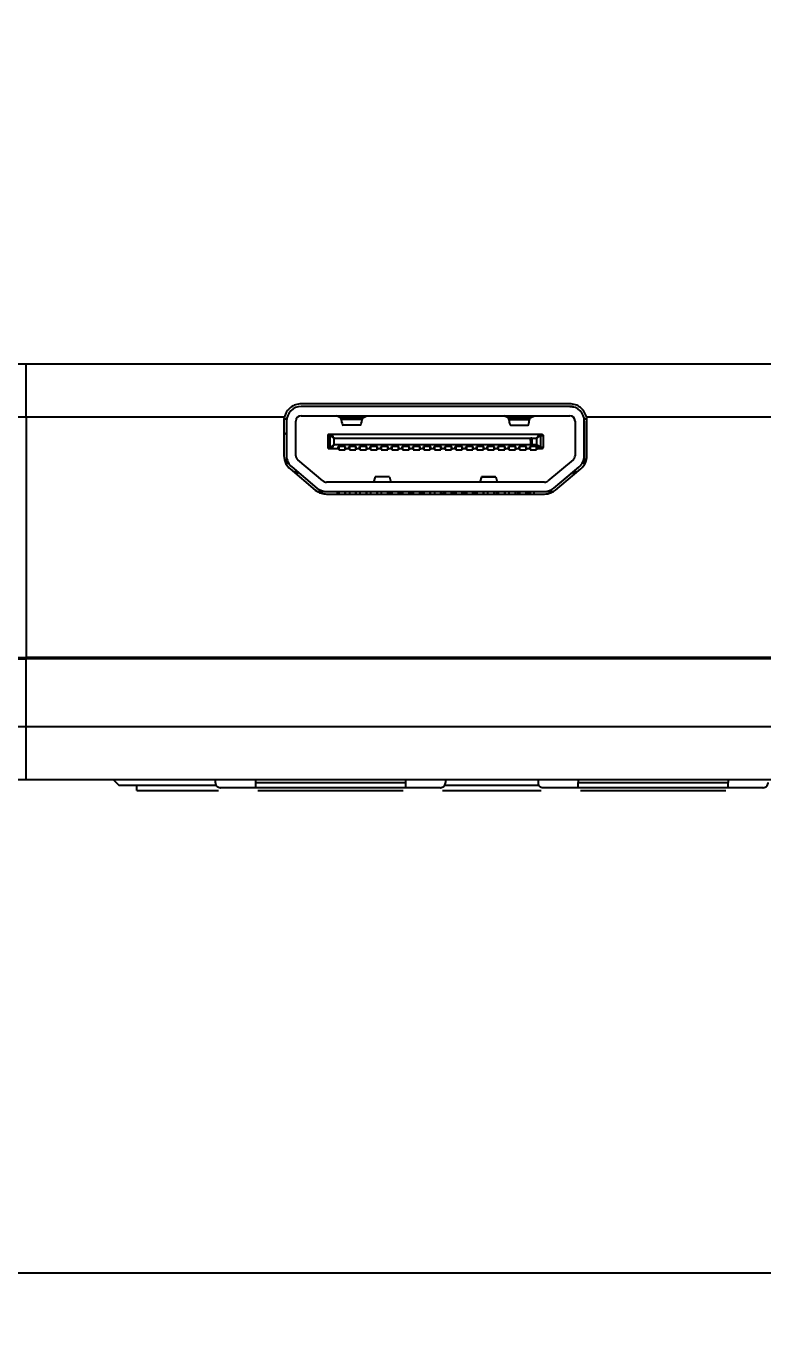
# Model space of a CAD drawing. Header units: millimetres. Extents: x 249 to 419, y 1050 to 1275.
# Drawn here: x 308.12 to 335.84, y 1050.39 to 1099.32 of the extents above; entities that cross this region are included whole.
import ezdxf

# ---------------------------------------------------------------- set-up
doc = ezdxf.new("R2010")
doc.units = ezdxf.units.MM
doc.header["$PDSIZE"] = -1
doc.dimstyles.new('ISO-25', dxfattribs={"dimtxt": 2.5, "dimasz": 2.5, "dimexe": 1.25, "dimexo": 0.625, "dimtad": 1, "dimtxsty": 'Standard', "dimcen": 2.5, "dimadec": 0, "dimazin": 0, "dimtfac": 1, "dimtmove": 0, "dimatfit": 3, "dimfxl": 1, "dimarcsym": 0})

# ---------------------------------------------------------------- blocks, each defined once
blk = doc.blocks.new('*D6')
at = {"color": 0, "lineweight": -2}
for p, q in [((302.63, 1119.762), (302.63, 1050.39)), ((384.605, 1119.762), (384.605, 1050.39)), ((306.71, 1052.39), (380.525, 1052.39))]:
    blk.add_line(p, q, dxfattribs=at)
at = {"color": 0}
for points in [[(306.71, 1053.07), (306.71, 1051.71), (302.63, 1052.39)], [(380.525, 1051.71), (380.525, 1053.07), (384.605, 1052.39)]]:
    blk.add_solid(points, dxfattribs=at)
at = {"layer": 'Defpoints', "color": 0}
for p in [(302.63, 1119.762), (384.605, 1119.762), (384.605, 1052.39)]:
    blk.add_point(p, dxfattribs=at)
at = {"color": 0, "insert": (343.618, 1055.956), "char_height": 3.5, "attachment_point": 5}
blk.add_mtext('81,97', dxfattribs=at)

msp = doc.modelspace()

# ---------------------------------------------------------------- linework, layer by layer
at = {"color": 7, "linetype": 'Continuous', "lineweight": 25}
for p, q in [((308.118, 1084.602), (308.118, 1086.602)), ((308.118, 1086.602), (379.118, 1086.602)), ((328.568, 1085.102), (318.468, 1085.102)), ((328.568, 1085.002), (318.468, 1085.002)), ((328.568, 1085.002), (328.568, 1085.002)), ((328.718, 1084.981), (328.718, 1084.981)), ((308.118, 1084.602), (308.118, 1075.502)), ((317.835, 1084.602), (308.118, 1084.602)), ((317.818, 1084.452), (317.818, 1083.145)), ((317.922, 1084.523), (317.822, 1084.523)), ((317.918, 1084.452), (317.918, 1083.145)), ((318.268, 1083.145), (318.268, 1084.452)), ((318.268, 1084.452), (318.268, 1084.452)), ((318.268, 1083.145), (318.268, 1084.452)), ((318.468, 1084.652), (328.568, 1084.652)), ((319.952, 1084.578), (319.793, 1084.652)), ((320.783, 1084.578), (319.952, 1084.578)), ((320.761, 1084.504), (319.975, 1084.504)), ((320.695, 1084.302), (320.041, 1084.302)), ((320.783, 1084.578), (320.943, 1084.652)), ((326.252, 1084.578), (326.093, 1084.652)), ((326.252, 1084.578), (327.083, 1084.578)), ((326.275, 1084.504), (327.061, 1084.504)), ((326.341, 1084.302), (326.995, 1084.302)), ((327.083, 1084.578), (327.243, 1084.652)), ((328.768, 1084.452), (328.768, 1083.145)), ((329.213, 1084.523), (329.113, 1084.523)), ((329.118, 1084.452), (329.118, 1082.83)), ((329.118, 1083.145), (329.118, 1084.452)), ((329.118, 1084.452), (329.118, 1084.452)), ((379.118, 1084.602), (329.201, 1084.602)), ((329.218, 1083.145), (329.218, 1084.452)), ((317.818, 1084.027), (317.918, 1083.927)), ((319.468, 1083.902), (319.468, 1083.462)), ((319.468, 1083.902), (319.559, 1083.902)), ((319.518, 1083.952), (319.609, 1083.952)), ((319.559, 1083.462), (319.559, 1083.902)), ((319.609, 1083.952), (327.427, 1083.952)), ((327.427, 1083.952), (327.518, 1083.952)), ((327.477, 1083.462), (327.477, 1083.902)), ((327.477, 1083.902), (327.568, 1083.902)), ((327.518, 1083.952), (327.518, 1083.952)), ((327.568, 1083.902), (327.568, 1083.462)), ((327.568, 1083.902), (327.568, 1083.902)), ((327.568, 1083.902), (327.568, 1083.462)), ((329.118, 1084.102), (329.118, 1083.602)), ((329.118, 1084.102), (329.118, 1084.102)), ((329.118, 1084.102), (329.118, 1083.602)), ((319.559, 1083.462), (319.468, 1083.462)), ((319.609, 1083.412), (319.518, 1083.412)), ((319.865, 1083.412), (319.609, 1083.412)), ((319.709, 1083.802), (327.108, 1083.802)), ((319.709, 1083.562), (319.709, 1083.802)), ((327.108, 1083.562), (319.709, 1083.562)), ((320.14, 1083.492), (319.865, 1083.492)), ((319.865, 1083.492), (319.865, 1083.412)), ((319.865, 1083.492), (319.865, 1083.492)), ((319.865, 1083.412), (319.865, 1083.412)), ((319.88, 1083.492), (319.88, 1083.372)), ((319.88, 1083.372), (320.125, 1083.372)), ((320.125, 1083.492), (320.125, 1083.372)), ((320.125, 1083.372), (320.125, 1083.492)), ((320.125, 1083.372), (320.125, 1083.372)), ((320.265, 1083.412), (320.14, 1083.412)), ((320.54, 1083.492), (320.265, 1083.492)), ((320.265, 1083.492), (320.265, 1083.412)), ((320.265, 1083.492), (320.265, 1083.492)), ((320.265, 1083.412), (320.265, 1083.412)), ((320.28, 1083.492), (320.28, 1083.372)), ((320.28, 1083.372), (320.525, 1083.372)), ((320.525, 1083.492), (320.525, 1083.372)), ((320.525, 1083.372), (320.525, 1083.492)), ((320.525, 1083.372), (320.525, 1083.372)), ((320.665, 1083.412), (320.54, 1083.412)), ((320.94, 1083.492), (320.665, 1083.492)), ((320.665, 1083.492), (320.665, 1083.412)), ((320.665, 1083.492), (320.665, 1083.492)), ((320.665, 1083.412), (320.665, 1083.412)), ((320.68, 1083.492), (320.68, 1083.372)), ((320.68, 1083.372), (320.925, 1083.372)), ((320.925, 1083.492), (320.925, 1083.372)), ((320.925, 1083.372), (320.925, 1083.492)), ((320.925, 1083.372), (320.925, 1083.372)), ((321.065, 1083.412), (320.94, 1083.412)), ((321.34, 1083.492), (321.065, 1083.492)), ((321.065, 1083.492), (321.065, 1083.412)), ((321.065, 1083.492), (321.065, 1083.492)), ((321.065, 1083.412), (321.065, 1083.412)), ((321.08, 1083.492), (321.08, 1083.372)), ((321.08, 1083.372), (321.325, 1083.372)), ((321.325, 1083.492), (321.325, 1083.372)), ((321.325, 1083.372), (321.325, 1083.492)), ((321.325, 1083.372), (321.325, 1083.372)), ((321.465, 1083.412), (321.34, 1083.412)), ((321.74, 1083.492), (321.465, 1083.492)), ((321.465, 1083.492), (321.465, 1083.412)), ((321.465, 1083.492), (321.465, 1083.492)), ((321.465, 1083.412), (321.465, 1083.412)), ((321.48, 1083.492), (321.48, 1083.372)), ((321.48, 1083.372), (321.725, 1083.372)), ((321.725, 1083.492), (321.725, 1083.372)), ((321.725, 1083.372), (321.725, 1083.492)), ((321.725, 1083.372), (321.725, 1083.372)), ((321.865, 1083.412), (321.74, 1083.412)), ((322.14, 1083.492), (321.865, 1083.492)), ((321.865, 1083.492), (321.865, 1083.412)), ((321.865, 1083.492), (321.865, 1083.492)), ((321.865, 1083.412), (321.865, 1083.412)), ((321.88, 1083.492), (321.88, 1083.372)), ((321.88, 1083.372), (322.125, 1083.372)), ((322.125, 1083.492), (322.125, 1083.372)), ((322.125, 1083.372), (322.125, 1083.492)), ((322.125, 1083.372), (322.125, 1083.372)), ((322.265, 1083.412), (322.14, 1083.412)), ((322.54, 1083.492), (322.265, 1083.492)), ((322.265, 1083.492), (322.265, 1083.412)), ((322.265, 1083.492), (322.265, 1083.492)), ((322.265, 1083.412), (322.265, 1083.412)), ((322.28, 1083.492), (322.28, 1083.372)), ((322.28, 1083.372), (322.525, 1083.372)), ((322.525, 1083.492), (322.525, 1083.372)), ((322.525, 1083.372), (322.525, 1083.492)), ((322.525, 1083.372), (322.525, 1083.372)), ((322.665, 1083.412), (322.54, 1083.412)), ((322.94, 1083.492), (322.665, 1083.492)), ((322.665, 1083.492), (322.665, 1083.412)), ((322.665, 1083.492), (322.665, 1083.492)), ((322.665, 1083.412), (322.665, 1083.412)), ((322.68, 1083.492), (322.68, 1083.372)), ((322.68, 1083.372), (322.925, 1083.372)), ((322.925, 1083.492), (322.925, 1083.372)), ((322.925, 1083.372), (322.925, 1083.492)), ((322.925, 1083.372), (322.925, 1083.372)), ((323.065, 1083.412), (322.94, 1083.412)), ((323.34, 1083.492), (323.065, 1083.492)), ((323.065, 1083.492), (323.065, 1083.412)), ((323.065, 1083.492), (323.065, 1083.492)), ((323.065, 1083.412), (323.065, 1083.412)), ((323.08, 1083.492), (323.08, 1083.372)), ((323.08, 1083.372), (323.325, 1083.372)), ((323.325, 1083.492), (323.325, 1083.372)), ((323.325, 1083.372), (323.325, 1083.492)), ((323.325, 1083.372), (323.325, 1083.372)), ((323.465, 1083.412), (323.34, 1083.412)), ((323.74, 1083.492), (323.465, 1083.492)), ((323.465, 1083.492), (323.465, 1083.412)), ((323.465, 1083.492), (323.465, 1083.492)), ((323.465, 1083.412), (323.465, 1083.412)), ((323.48, 1083.492), (323.48, 1083.372)), ((323.48, 1083.372), (323.725, 1083.372)), ((323.725, 1083.492), (323.725, 1083.372)), ((323.725, 1083.372), (323.725, 1083.492)), ((323.725, 1083.372), (323.725, 1083.372)), ((323.865, 1083.412), (323.74, 1083.412)), ((324.14, 1083.492), (323.865, 1083.492)), ((323.865, 1083.492), (323.865, 1083.412)), ((323.865, 1083.492), (323.865, 1083.492)), ((323.865, 1083.412), (323.865, 1083.412)), ((323.88, 1083.492), (323.88, 1083.372)), ((323.88, 1083.372), (324.125, 1083.372)), ((324.125, 1083.492), (324.125, 1083.372)), ((324.125, 1083.372), (324.125, 1083.492)), ((324.125, 1083.372), (324.125, 1083.372)), ((324.265, 1083.412), (324.14, 1083.412)), ((324.54, 1083.492), (324.265, 1083.492)), ((324.265, 1083.492), (324.265, 1083.412)), ((324.265, 1083.492), (324.265, 1083.492)), ((324.265, 1083.412), (324.265, 1083.412)), ((324.28, 1083.492), (324.28, 1083.372)), ((324.28, 1083.372), (324.525, 1083.372)), ((324.525, 1083.492), (324.525, 1083.372)), ((324.525, 1083.372), (324.525, 1083.492)), ((324.525, 1083.372), (324.525, 1083.372)), ((324.665, 1083.412), (324.54, 1083.412)), ((324.94, 1083.492), (324.665, 1083.492)), ((324.665, 1083.492), (324.665, 1083.412)), ((324.665, 1083.492), (324.665, 1083.492)), ((324.665, 1083.412), (324.665, 1083.412)), ((324.68, 1083.492), (324.68, 1083.372)), ((324.68, 1083.372), (324.925, 1083.372)), ((324.925, 1083.492), (324.925, 1083.372)), ((324.925, 1083.372), (324.925, 1083.492)), ((324.925, 1083.372), (324.925, 1083.372)), ((325.065, 1083.412), (324.94, 1083.412)), ((325.34, 1083.492), (325.065, 1083.492)), ((325.065, 1083.492), (325.065, 1083.412)), ((325.065, 1083.492), (325.065, 1083.492)), ((325.065, 1083.412), (325.065, 1083.412)), ((325.08, 1083.492), (325.08, 1083.372)), ((325.08, 1083.372), (325.325, 1083.372)), ((325.325, 1083.492), (325.325, 1083.372)), ((325.325, 1083.372), (325.325, 1083.492)), ((325.325, 1083.372), (325.325, 1083.372)), ((325.465, 1083.412), (325.34, 1083.412)), ((325.74, 1083.492), (325.465, 1083.492)), ((325.465, 1083.492), (325.465, 1083.412)), ((325.465, 1083.492), (325.465, 1083.492)), ((325.465, 1083.412), (325.465, 1083.412)), ((325.48, 1083.492), (325.48, 1083.372)), ((325.48, 1083.372), (325.725, 1083.372)), ((325.725, 1083.492), (325.725, 1083.372)), ((325.725, 1083.372), (325.725, 1083.492)), ((325.725, 1083.372), (325.725, 1083.372)), ((325.865, 1083.412), (325.74, 1083.412)), ((326.14, 1083.492), (325.865, 1083.492)), ((325.865, 1083.492), (325.865, 1083.412)), ((325.865, 1083.492), (325.865, 1083.492)), ((325.865, 1083.412), (325.865, 1083.412)), ((325.88, 1083.492), (325.88, 1083.372)), ((325.88, 1083.372), (326.125, 1083.372)), ((326.125, 1083.492), (326.125, 1083.372)), ((326.125, 1083.372), (326.125, 1083.492)), ((326.125, 1083.372), (326.125, 1083.372)), ((326.265, 1083.412), (326.14, 1083.412)), ((326.54, 1083.492), (326.265, 1083.492)), ((326.265, 1083.492), (326.265, 1083.412)), ((326.265, 1083.492), (326.265, 1083.492)), ((326.265, 1083.412), (326.265, 1083.412)), ((326.28, 1083.492), (326.28, 1083.372)), ((326.28, 1083.372), (326.525, 1083.372)), ((326.525, 1083.492), (326.525, 1083.372)), ((326.525, 1083.372), (326.525, 1083.492)), ((326.525, 1083.372), (326.525, 1083.372)), ((326.665, 1083.412), (326.54, 1083.412)), ((326.94, 1083.492), (326.665, 1083.492)), ((326.665, 1083.492), (326.665, 1083.412)), ((326.665, 1083.492), (326.665, 1083.492)), ((326.665, 1083.412), (326.665, 1083.412)), ((326.68, 1083.492), (326.68, 1083.372)), ((326.68, 1083.372), (326.925, 1083.372)), ((326.925, 1083.492), (326.925, 1083.372)), ((326.925, 1083.372), (326.925, 1083.492)), ((326.925, 1083.372), (326.925, 1083.372)), ((327.065, 1083.412), (326.94, 1083.412)), ((327.34, 1083.492), (327.065, 1083.492)), ((327.065, 1083.492), (327.065, 1083.412)), ((327.065, 1083.492), (327.065, 1083.492)), ((327.065, 1083.412), (327.065, 1083.412)), ((327.108, 1083.802), (327.078, 1083.766)), ((327.108, 1083.802), (327.078, 1083.766)), ((327.078, 1083.766), (327.078, 1083.725)), ((327.078, 1083.766), (327.078, 1083.766)), ((327.078, 1083.766), (327.078, 1083.725)), ((327.078, 1083.725), (327.108, 1083.761)), ((327.08, 1083.492), (327.08, 1083.372)), ((327.08, 1083.372), (327.325, 1083.372)), ((327.138, 1083.802), (327.108, 1083.802)), ((327.108, 1083.562), (327.108, 1083.761)), ((327.108, 1083.761), (327.108, 1083.761)), ((327.108, 1083.761), (327.108, 1083.562)), ((327.108, 1083.562), (327.138, 1083.562)), ((327.138, 1083.802), (327.327, 1083.802)), ((327.138, 1083.802), (327.138, 1083.562)), ((327.327, 1083.562), (327.138, 1083.562)), ((327.325, 1083.372), (327.325, 1083.492)), ((327.325, 1083.492), (327.325, 1083.372)), ((327.325, 1083.372), (327.325, 1083.372)), ((327.327, 1083.562), (327.327, 1083.802)), ((327.327, 1083.562), (327.327, 1083.802)), ((327.427, 1083.412), (327.34, 1083.412)), ((327.427, 1083.412), (327.445, 1083.416)), ((327.427, 1083.412), (327.427, 1083.412)), ((327.518, 1083.412), (327.427, 1083.412)), ((327.568, 1083.462), (327.477, 1083.462)), ((327.518, 1083.412), (327.518, 1083.412)), ((327.568, 1083.462), (327.568, 1083.462)), ((329.118, 1083.602), (329.118, 1083.602)), ((329.118, 1082.83), (329.118, 1083.352)), ((329.118, 1083.352), (329.118, 1083.352)), ((329.118, 1083.145), (329.118, 1083.352)), ((317.854, 1083.002), (317.918, 1083.002)), ((317.918, 1083.145), (317.918, 1082.81)), ((318.268, 1083.145), (318.268, 1083.145)), ((319.287, 1082.199), (318.339, 1082.992)), ((319.287, 1082.199), (318.339, 1082.992)), ((318.339, 1082.992), (318.339, 1082.992)), ((328.696, 1082.992), (327.749, 1082.199)), ((329.118, 1083.145), (329.118, 1083.145)), ((329.118, 1082.83), (329.118, 1083.145)), ((329.118, 1083.145), (329.118, 1082.83)), ((329.118, 1083.145), (329.118, 1083.145)), ((318.051, 1082.647), (318.998, 1081.854)), ((318.115, 1082.724), (319.062, 1081.93)), ((318.268, 1082.596), (318.268, 1082.465)), ((318.268, 1082.465), (318.268, 1082.596)), ((318.318, 1082.554), (318.318, 1082.423)), ((321.251, 1082.348), (321.193, 1082.152)), ((321.785, 1082.348), (321.251, 1082.348)), ((321.783, 1082.352), (321.253, 1082.352)), ((321.785, 1082.348), (321.843, 1082.152)), ((325.251, 1082.348), (325.193, 1082.152)), ((325.251, 1082.348), (325.785, 1082.348)), ((325.783, 1082.352), (325.253, 1082.352)), ((325.785, 1082.348), (325.843, 1082.152)), ((327.973, 1081.93), (328.921, 1082.724)), ((327.973, 1081.93), (328.718, 1082.554)), ((328.037, 1081.854), (328.985, 1082.647)), ((328.718, 1082.554), (328.921, 1082.724)), ((328.718, 1082.423), (328.718, 1082.554)), ((328.718, 1082.423), (328.718, 1082.554)), ((328.921, 1082.724), (328.768, 1082.596)), ((328.768, 1082.596), (328.768, 1082.465)), ((328.921, 1082.724), (328.921, 1082.724)), ((328.921, 1082.724), (328.921, 1082.724)), ((319.287, 1082.199), (319.287, 1082.199)), ((327.62, 1082.152), (319.415, 1082.152)), ((327.973, 1081.93), (327.973, 1081.93)), ((319.092, 1081.802), (319.415, 1081.802)), ((319.218, 1081.752), (319.183, 1081.752)), ((319.218, 1081.802), (319.218, 1081.733)), ((319.415, 1081.802), (327.62, 1081.802)), ((319.415, 1081.702), (327.62, 1081.702)), ((319.818, 1081.802), (319.818, 1081.702)), ((319.818, 1081.802), (319.818, 1081.702)), ((321.818, 1081.752), (321.88, 1081.752)), ((321.818, 1081.702), (321.818, 1081.752)), ((321.818, 1081.702), (321.818, 1081.752)), ((321.818, 1081.752), (321.818, 1081.752)), ((322.125, 1081.752), (322.28, 1081.752)), ((322.525, 1081.752), (322.68, 1081.752)), ((322.925, 1081.752), (323.08, 1081.752)), ((323.818, 1081.772), (323.818, 1081.802)), ((323.818, 1081.802), (323.818, 1081.772)), ((323.818, 1081.772), (323.818, 1081.802)), ((323.818, 1081.802), (323.818, 1081.772)), ((323.818, 1081.772), (323.818, 1081.772)), ((323.818, 1081.772), (323.818, 1081.772)), ((323.818, 1081.752), (323.88, 1081.752)), ((324.125, 1081.752), (324.28, 1081.752)), ((324.525, 1081.752), (324.68, 1081.752)), ((324.925, 1081.752), (324.968, 1081.752)), ((324.968, 1081.802), (324.968, 1081.702)), ((325.018, 1081.702), (325.018, 1081.802)), ((325.818, 1081.802), (325.818, 1081.702)), ((326.618, 1081.802), (326.618, 1081.702)), ((326.618, 1081.802), (326.618, 1081.702)), ((327.218, 1081.802), (327.218, 1081.702)), ((327.62, 1081.802), (327.952, 1081.802)), ((327.818, 1081.802), (327.818, 1081.741)), ((327.818, 1081.802), (327.818, 1081.741)), ((308.118, 1072.952), (308.118, 1075.552)), ((343.121, 1075.552), (308.118, 1075.552)), ((339.828, 1075.502), (308.118, 1075.502)), ((308.118, 1070.952), (308.118, 1072.952)), ((308.118, 1072.952), (379.118, 1072.952)), ((379.118, 1070.952), (308.118, 1070.952)), ((311.408, 1070.952), (311.608, 1070.752)), ((311.608, 1070.752), (315.266, 1070.752)), ((312.284, 1070.552), (312.284, 1070.752)), ((315.236, 1070.952), (315.236, 1070.852)), ((316.747, 1070.852), (322.386, 1070.852)), ((322.385, 1070.652), (316.748, 1070.652)), ((323.868, 1070.752), (327.406, 1070.752)), ((323.898, 1070.952), (323.898, 1070.852)), ((323.898, 1070.952), (323.898, 1070.852)), ((327.376, 1070.952), (327.376, 1070.852)), ((328.888, 1070.652), (328.795, 1070.652)), ((328.887, 1070.852), (334.526, 1070.852)), ((334.525, 1070.652), (328.888, 1070.652)), ((312.284, 1070.552), (315.352, 1070.552)), ((316.832, 1070.552), (322.302, 1070.552)), ((323.781, 1070.552), (327.492, 1070.552)), ((328.972, 1070.552), (334.442, 1070.552))]:
    msp.add_line(p, q, dxfattribs=at)
at = {"color": 8, "linetype": 'Continuous', "lineweight": 25}
for p, q in [((317.818, 1084.025), (317.82, 1084.025)), ((322.968, 1081.702), (322.968, 1081.752)), ((324.618, 1081.752), (324.618, 1081.702)), ((327.018, 1081.702), (327.018, 1081.802)), ((316.747, 1070.952), (316.747, 1070.852)), ((322.386, 1070.952), (322.386, 1070.852)), ((328.887, 1070.952), (328.887, 1070.852)), ((334.526, 1070.952), (334.526, 1070.852))]:
    msp.add_line(p, q, dxfattribs=at)
at = {"color": 7, "linetype": 'Continuous', "lineweight": 25, "flags": 128}
for points in [[(319.59, 1083.948), (319.599, 1083.951), (319.609, 1083.952)], [(327.427, 1083.952), (327.437, 1083.951), (327.447, 1083.948)], [(319.609, 1083.412), (319.599, 1083.413), (319.589, 1083.416)], [(319.865, 1083.412), (319.865, 1083.413), (319.865, 1083.417), (319.865, 1083.424), (319.865, 1083.434), (319.865, 1083.445), (319.865, 1083.459), (319.865, 1083.475), (319.865, 1083.492)], [(320.14, 1083.412), (320.14, 1083.413), (320.14, 1083.417), (320.14, 1083.424), (320.14, 1083.434), (320.14, 1083.445), (320.14, 1083.459), (320.14, 1083.475), (320.14, 1083.492)], [(320.265, 1083.412), (320.265, 1083.413), (320.265, 1083.417), (320.265, 1083.424), (320.265, 1083.434), (320.265, 1083.445), (320.265, 1083.459), (320.265, 1083.475), (320.265, 1083.492)], [(320.54, 1083.412), (320.54, 1083.413), (320.54, 1083.417), (320.54, 1083.424), (320.54, 1083.434), (320.54, 1083.445), (320.54, 1083.459), (320.54, 1083.475), (320.54, 1083.492)], [(320.665, 1083.412), (320.665, 1083.413), (320.665, 1083.417), (320.665, 1083.424), (320.665, 1083.434), (320.665, 1083.445), (320.665, 1083.459), (320.665, 1083.475), (320.665, 1083.492)], [(320.94, 1083.412), (320.94, 1083.413), (320.94, 1083.417), (320.94, 1083.424), (320.94, 1083.434), (320.94, 1083.445), (320.94, 1083.459), (320.94, 1083.475), (320.94, 1083.492)], [(321.065, 1083.412), (321.065, 1083.413), (321.065, 1083.417), (321.065, 1083.424), (321.065, 1083.434), (321.065, 1083.445), (321.065, 1083.459), (321.065, 1083.475), (321.065, 1083.492)], [(321.34, 1083.412), (321.34, 1083.413), (321.34, 1083.417), (321.34, 1083.424), (321.34, 1083.434), (321.34, 1083.445), (321.34, 1083.459), (321.34, 1083.475), (321.34, 1083.492)], [(321.465, 1083.412), (321.465, 1083.413), (321.465, 1083.417), (321.465, 1083.424), (321.465, 1083.434), (321.465, 1083.445), (321.465, 1083.459), (321.465, 1083.475), (321.465, 1083.492)], [(321.74, 1083.412), (321.74, 1083.413), (321.74, 1083.417), (321.74, 1083.424), (321.74, 1083.434), (321.74, 1083.445), (321.74, 1083.459), (321.74, 1083.475), (321.74, 1083.492)], [(321.865, 1083.412), (321.865, 1083.413), (321.865, 1083.417), (321.865, 1083.424), (321.865, 1083.434), (321.865, 1083.445), (321.865, 1083.459), (321.865, 1083.475), (321.865, 1083.492)], [(322.14, 1083.412), (322.14, 1083.413), (322.14, 1083.417), (322.14, 1083.424), (322.14, 1083.434), (322.14, 1083.445), (322.14, 1083.459), (322.14, 1083.475), (322.14, 1083.492)], [(322.265, 1083.412), (322.265, 1083.413), (322.265, 1083.417), (322.265, 1083.424), (322.265, 1083.434), (322.265, 1083.445), (322.265, 1083.459), (322.265, 1083.475), (322.265, 1083.492)], [(322.54, 1083.412), (322.54, 1083.413), (322.54, 1083.417), (322.54, 1083.424), (322.54, 1083.434), (322.54, 1083.445), (322.54, 1083.459), (322.54, 1083.475), (322.54, 1083.492)], [(322.665, 1083.412), (322.665, 1083.413), (322.665, 1083.417), (322.665, 1083.424), (322.665, 1083.434), (322.665, 1083.445), (322.665, 1083.459), (322.665, 1083.475), (322.665, 1083.492)], [(322.94, 1083.412), (322.94, 1083.413), (322.94, 1083.417), (322.94, 1083.424), (322.94, 1083.434), (322.94, 1083.445), (322.94, 1083.459), (322.94, 1083.475), (322.94, 1083.492)], [(323.065, 1083.412), (323.065, 1083.413), (323.065, 1083.417), (323.065, 1083.424), (323.065, 1083.434), (323.065, 1083.445), (323.065, 1083.459), (323.065, 1083.475), (323.065, 1083.492)], [(323.34, 1083.412), (323.34, 1083.413), (323.34, 1083.417), (323.34, 1083.424), (323.34, 1083.434), (323.34, 1083.445), (323.34, 1083.459), (323.34, 1083.475), (323.34, 1083.492)], [(323.465, 1083.412), (323.465, 1083.413), (323.465, 1083.417), (323.465, 1083.424), (323.465, 1083.434), (323.465, 1083.445), (323.465, 1083.459), (323.465, 1083.475), (323.465, 1083.492)], [(323.74, 1083.412), (323.74, 1083.413), (323.74, 1083.417), (323.74, 1083.424), (323.74, 1083.434), (323.74, 1083.445), (323.74, 1083.459), (323.74, 1083.475), (323.74, 1083.492)], [(323.865, 1083.412), (323.865, 1083.413), (323.865, 1083.417), (323.865, 1083.424), (323.865, 1083.434), (323.865, 1083.445), (323.865, 1083.459), (323.865, 1083.475), (323.865, 1083.492)], [(324.14, 1083.412), (324.14, 1083.413), (324.14, 1083.417), (324.14, 1083.424), (324.14, 1083.434), (324.14, 1083.445), (324.14, 1083.459), (324.14, 1083.475), (324.14, 1083.492)], [(324.265, 1083.412), (324.265, 1083.413), (324.265, 1083.417), (324.265, 1083.424), (324.265, 1083.434), (324.265, 1083.445), (324.265, 1083.459), (324.265, 1083.475), (324.265, 1083.492)], [(324.54, 1083.412), (324.54, 1083.413), (324.54, 1083.417), (324.54, 1083.424), (324.54, 1083.434), (324.54, 1083.445), (324.54, 1083.459), (324.54, 1083.475), (324.54, 1083.492)], [(324.665, 1083.412), (324.665, 1083.413), (324.665, 1083.417), (324.665, 1083.424), (324.665, 1083.434), (324.665, 1083.445), (324.665, 1083.459), (324.665, 1083.475), (324.665, 1083.492)], [(324.94, 1083.412), (324.94, 1083.413), (324.94, 1083.417), (324.94, 1083.424), (324.94, 1083.434), (324.94, 1083.445), (324.94, 1083.459), (324.94, 1083.475), (324.94, 1083.492)], [(325.065, 1083.412), (325.065, 1083.413), (325.065, 1083.417), (325.065, 1083.424), (325.065, 1083.434), (325.065, 1083.445), (325.065, 1083.459), (325.065, 1083.475), (325.065, 1083.492)], [(325.34, 1083.412), (325.34, 1083.413), (325.34, 1083.417), (325.34, 1083.424), (325.34, 1083.434), (325.34, 1083.445), (325.34, 1083.459), (325.34, 1083.475), (325.34, 1083.492)], [(325.465, 1083.412), (325.465, 1083.413), (325.465, 1083.417), (325.465, 1083.424), (325.465, 1083.434), (325.465, 1083.445), (325.465, 1083.459), (325.465, 1083.475), (325.465, 1083.492)], [(325.74, 1083.412), (325.74, 1083.413), (325.74, 1083.417), (325.74, 1083.424), (325.74, 1083.434), (325.74, 1083.445), (325.74, 1083.459), (325.74, 1083.475), (325.74, 1083.492)], [(325.865, 1083.412), (325.865, 1083.413), (325.865, 1083.417), (325.865, 1083.424), (325.865, 1083.434), (325.865, 1083.445), (325.865, 1083.459), (325.865, 1083.475), (325.865, 1083.492)], [(326.14, 1083.412), (326.14, 1083.413), (326.14, 1083.417), (326.14, 1083.424), (326.14, 1083.434), (326.14, 1083.445), (326.14, 1083.459), (326.14, 1083.475), (326.14, 1083.492)], [(326.265, 1083.412), (326.265, 1083.413), (326.265, 1083.417), (326.265, 1083.424), (326.265, 1083.434), (326.265, 1083.445), (326.265, 1083.459), (326.265, 1083.475), (326.265, 1083.492)], [(326.54, 1083.412), (326.54, 1083.413), (326.54, 1083.417), (326.54, 1083.424), (326.54, 1083.434), (326.54, 1083.445), (326.54, 1083.459), (326.54, 1083.475), (326.54, 1083.492)], [(326.665, 1083.412), (326.665, 1083.413), (326.665, 1083.417), (326.665, 1083.424), (326.665, 1083.434), (326.665, 1083.445), (326.665, 1083.459), (326.665, 1083.475), (326.665, 1083.492)], [(326.94, 1083.412), (326.94, 1083.413), (326.94, 1083.417), (326.94, 1083.424), (326.94, 1083.434), (326.94, 1083.445), (326.94, 1083.459), (326.94, 1083.475), (326.94, 1083.492)], [(327.065, 1083.412), (327.065, 1083.413), (327.065, 1083.417), (327.065, 1083.424), (327.065, 1083.434), (327.065, 1083.445), (327.065, 1083.459), (327.065, 1083.475), (327.065, 1083.492)], [(327.34, 1083.412), (327.34, 1083.413), (327.34, 1083.417), (327.34, 1083.424), (327.34, 1083.434), (327.34, 1083.445), (327.34, 1083.459), (327.34, 1083.475), (327.34, 1083.492)], [(327.445, 1083.416), (327.437, 1083.413), (327.427, 1083.412)], [(319.88, 1081.802), (319.88, 1081.752), (319.88, 1081.705), (319.88, 1081.702)], [(320.125, 1081.802), (320.125, 1081.752), (320.125, 1081.705), (320.125, 1081.702)], [(320.125, 1081.702), (320.125, 1081.709), (320.125, 1081.729), (320.125, 1081.751), (320.125, 1081.776), (320.125, 1081.802)], [(320.28, 1081.802), (320.28, 1081.752), (320.28, 1081.705), (320.28, 1081.702)], [(320.525, 1081.802), (320.525, 1081.752), (320.525, 1081.705), (320.525, 1081.702)], [(320.525, 1081.702), (320.525, 1081.709), (320.525, 1081.729), (320.525, 1081.751), (320.525, 1081.776), (320.525, 1081.802)], [(320.68, 1081.802), (320.68, 1081.752), (320.68, 1081.705), (320.68, 1081.702)], [(320.925, 1081.802), (320.925, 1081.752), (320.925, 1081.705), (320.925, 1081.702)], [(320.925, 1081.702), (320.925, 1081.709), (320.925, 1081.729), (320.925, 1081.751), (320.925, 1081.776), (320.925, 1081.802)], [(321.08, 1081.802), (321.08, 1081.752), (321.08, 1081.705), (321.08, 1081.702)], [(321.325, 1081.802), (321.325, 1081.752), (321.325, 1081.705), (321.325, 1081.702)], [(321.325, 1081.702), (321.325, 1081.709), (321.325, 1081.729), (321.325, 1081.751), (321.325, 1081.776), (321.325, 1081.802)], [(321.48, 1081.802), (321.48, 1081.752), (321.48, 1081.705), (321.48, 1081.702)], [(321.725, 1081.802), (321.725, 1081.752), (321.725, 1081.705), (321.725, 1081.702)], [(321.725, 1081.702), (321.725, 1081.709), (321.725, 1081.729), (321.725, 1081.751), (321.725, 1081.776), (321.725, 1081.802)], [(321.88, 1081.802), (321.88, 1081.752), (321.88, 1081.705), (321.88, 1081.702)], [(322.125, 1081.802), (322.125, 1081.752), (322.125, 1081.705), (322.125, 1081.702)], [(322.125, 1081.702), (322.125, 1081.709), (322.125, 1081.729), (322.125, 1081.751), (322.125, 1081.776), (322.125, 1081.802)], [(322.28, 1081.802), (322.28, 1081.752), (322.28, 1081.705), (322.28, 1081.702)], [(322.525, 1081.802), (322.525, 1081.752), (322.525, 1081.705), (322.525, 1081.702)], [(322.525, 1081.702), (322.525, 1081.709), (322.525, 1081.729), (322.525, 1081.751), (322.525, 1081.776), (322.525, 1081.802)], [(322.68, 1081.802), (322.68, 1081.752), (322.68, 1081.705), (322.68, 1081.702)], [(322.925, 1081.802), (322.925, 1081.752), (322.925, 1081.705), (322.925, 1081.702)], [(322.925, 1081.702), (322.925, 1081.709), (322.925, 1081.729), (322.925, 1081.751), (322.925, 1081.776), (322.925, 1081.802)], [(323.08, 1081.802), (323.08, 1081.752), (323.08, 1081.705), (323.08, 1081.702)], [(323.325, 1081.802), (323.325, 1081.752), (323.325, 1081.705), (323.325, 1081.702)], [(323.325, 1081.702), (323.325, 1081.709), (323.325, 1081.729), (323.325, 1081.751), (323.325, 1081.776), (323.325, 1081.802)], [(323.48, 1081.802), (323.48, 1081.752), (323.48, 1081.705), (323.48, 1081.702)], [(323.725, 1081.802), (323.725, 1081.752), (323.725, 1081.705), (323.725, 1081.702)], [(323.725, 1081.702), (323.725, 1081.709), (323.725, 1081.729), (323.725, 1081.751), (323.725, 1081.776), (323.725, 1081.802)], [(323.818, 1081.772), (323.814, 1081.729), (323.806, 1081.702)], [(323.806, 1081.702), (323.814, 1081.729), (323.818, 1081.772)], [(323.818, 1081.702), (323.818, 1081.721), (323.818, 1081.751), (323.818, 1081.785), (323.818, 1081.802)], [(323.88, 1081.802), (323.88, 1081.752), (323.88, 1081.705), (323.88, 1081.702)], [(324.125, 1081.802), (324.125, 1081.752), (324.125, 1081.705), (324.125, 1081.702)], [(324.125, 1081.702), (324.125, 1081.709), (324.125, 1081.729), (324.125, 1081.751), (324.125, 1081.776), (324.125, 1081.802)], [(324.28, 1081.802), (324.28, 1081.752), (324.28, 1081.705), (324.28, 1081.702)], [(324.525, 1081.802), (324.525, 1081.752), (324.525, 1081.705), (324.525, 1081.702)], [(324.525, 1081.702), (324.525, 1081.709), (324.525, 1081.729), (324.525, 1081.751), (324.525, 1081.776), (324.525, 1081.802)], [(324.68, 1081.802), (324.68, 1081.752), (324.68, 1081.705), (324.68, 1081.702)], [(324.925, 1081.802), (324.925, 1081.752), (324.925, 1081.705), (324.925, 1081.702)], [(324.925, 1081.702), (324.925, 1081.709), (324.925, 1081.729), (324.925, 1081.751), (324.925, 1081.776), (324.925, 1081.802)], [(325.08, 1081.802), (325.08, 1081.752), (325.08, 1081.705), (325.08, 1081.702)], [(325.325, 1081.802), (325.325, 1081.752), (325.325, 1081.705), (325.325, 1081.702)], [(325.325, 1081.702), (325.325, 1081.709), (325.325, 1081.729), (325.325, 1081.751), (325.325, 1081.776), (325.325, 1081.802)], [(325.48, 1081.802), (325.48, 1081.752), (325.48, 1081.705), (325.48, 1081.702)], [(325.725, 1081.802), (325.725, 1081.752), (325.725, 1081.705), (325.725, 1081.702)], [(325.725, 1081.702), (325.725, 1081.709), (325.725, 1081.729), (325.725, 1081.751), (325.725, 1081.776), (325.725, 1081.802)], [(325.88, 1081.802), (325.88, 1081.752), (325.88, 1081.705), (325.88, 1081.702)], [(326.125, 1081.802), (326.125, 1081.752), (326.125, 1081.705), (326.125, 1081.702)], [(326.125, 1081.702), (326.125, 1081.709), (326.125, 1081.729), (326.125, 1081.751), (326.125, 1081.776), (326.125, 1081.802)], [(326.28, 1081.802), (326.28, 1081.752), (326.28, 1081.705), (326.28, 1081.702)], [(326.525, 1081.802), (326.525, 1081.752), (326.525, 1081.705), (326.525, 1081.702)], [(326.525, 1081.702), (326.525, 1081.709), (326.525, 1081.729), (326.525, 1081.751), (326.525, 1081.776), (326.525, 1081.802)], [(326.68, 1081.802), (326.68, 1081.752), (326.68, 1081.705), (326.68, 1081.702)], [(326.925, 1081.802), (326.925, 1081.752), (326.925, 1081.705), (326.925, 1081.702)], [(326.925, 1081.702), (326.925, 1081.709), (326.925, 1081.729), (326.925, 1081.751), (326.925, 1081.776), (326.925, 1081.802)], [(327.08, 1081.802), (327.08, 1081.752), (327.08, 1081.705), (327.08, 1081.702)]]:
    msp.add_lwpolyline(points, dxfattribs=at)
at = {"color": 8, "linetype": 'Continuous', "lineweight": 25, "flags": 128}
for points in [[(327.447, 1083.948), (327.446, 1083.948), (327.455, 1083.944), (327.462, 1083.937), (327.469, 1083.93), (327.473, 1083.921), (327.476, 1083.912), (327.477, 1083.902)], [(319.589, 1083.416), (319.589, 1083.416), (319.581, 1083.42), (319.573, 1083.427), (319.567, 1083.434), (319.562, 1083.443), (319.56, 1083.452), (319.559, 1083.462)]]:
    msp.add_lwpolyline(points, dxfattribs=at)
at = {"color": 7, "linetype": 'Continuous', "lineweight": 25}
for centre, radius, start, end in [((318.468, 1084.452), 0.55, 90, 179.9999), ((328.568, 1084.452), 0.55, 0.0001, 90), ((328.568, 1084.452), 0.55, 0.0001, 90), ((318.468, 1084.452), 0.2, 90, 179.9999), ((318.468, 1084.452), 0.2, 90, 179.9999), ((328.568, 1084.452), 0.2, 0.0001, 90), ((327.518, 1083.902), 0.05, 0.0001, 90), ((327.518, 1083.462), 0.05, 270, 0.0001), ((318.468, 1083.145), 0.55, 179.9999, 230.0636), ((318.468, 1083.145), 0.2, 179.9999, 230.0636), ((318.468, 1083.145), 0.2, 179.9999, 230.0636), ((328.568, 1083.145), 0.2, 309.9364, 0.0001), ((328.568, 1083.145), 0.55, 309.9364, 0.0001), ((328.568, 1083.145), 0.55, 309.9364, 0.0001), ((319.415, 1082.352), 0.55, 230.0636, 270), ((319.415, 1082.352), 0.2, 230.0636, 270), ((319.415, 1082.352), 0.2, 230.0636, 270), ((327.62, 1082.352), 0.2, 270, 309.9364), ((327.62, 1082.352), 0.55, 270, 309.9364), ((327.62, 1082.352), 0.55, 270, 309.9364), ((321.528, 1082.012), 0.35, 297.6604, 323.1301), ((321.528, 1082.012), 0.35, 297.6604, 323.1301)]:
    msp.add_arc(centre, radius, start, end, dxfattribs=at)
at = {"color": 8, "linetype": 'Continuous', "lineweight": 25}
for centre, start, end in [((319.609, 1083.902), 111.7195, 180.0343), ((327.427, 1083.462), 291.6848, 0.0407)]:
    msp.add_arc(centre, 0.05, start, end, dxfattribs=at)
at = {"color": 7, "linetype": 'Continuous', "lineweight": 25}
for centre, major_axis, ratio, start_param, end_param in [((319.95, 1084.228), (0, 0.35), 0.112676, 5.619182, 6.230825), ((320.041, 1085.252), (0, 0.95), 0.112676, 2.477589, 3.141593), ((320.695, 1085.252), (0, 0.95), 0.11267, 3.141593, 3.805596), ((320.785, 1084.228), (0, 0.35), 0.11267, 0.05236, 0.664004), ((326.25, 1084.228), (0, 0.35), 0.112676, 5.619182, 6.230825), ((326.341, 1085.252), (0, 0.95), 0.112676, 2.477589, 3.141593), ((326.995, 1085.252), (0, 0.95), 0.11267, 3.141593, 3.805596), ((327.085, 1084.228), (0, 0.35), 0.11267, 0.05236, 0.664004)]:
    msp.add_ellipse(centre, major_axis=major_axis, ratio=ratio, start_param=start_param, end_param=end_param, dxfattribs=at)
for points, knots in [([(304.63, 1086.602), (304.646, 1086.602), (304.693, 1086.602), (305.185, 1086.602), (306.086, 1086.602), (307.139, 1086.602), (307.832, 1086.602), (308.118, 1086.602)], [0, 0, 0, 0, 0.11701, 0.345024, 0.630713, 0.847978, 1, 1, 1, 1]), ([(318.468, 1085.102), (318.396, 1085.095), (318.253, 1085.082), (318.061, 1084.972), (317.908, 1084.811), (317.859, 1084.671), (317.835, 1084.602)], [0, 0, 0, 0, 0.245886, 0.491481, 0.750813, 1, 1, 1, 1]), ([(329.201, 1084.602), (329.177, 1084.671), (329.129, 1084.808), (328.98, 1084.968), (328.788, 1085.08), (328.642, 1085.095), (328.568, 1085.102)], [0, 0, 0, 0, 0.248489, 0.496584, 0.74558, 1, 1, 1, 1]), ([(328.718, 1084.981), (328.715, 1084.982), (328.709, 1084.984), (328.669, 1084.993), (328.62, 1085), (328.585, 1085.001), (328.568, 1085.002)], [0, 0, 0, 0, 0.279583, 0.559693, 0.78034, 1, 1, 1, 1]), ([(328.568, 1085.002), (328.59, 1085.001), (328.633, 1085), (328.682, 1084.99), (328.712, 1084.983), (328.716, 1084.982), (328.718, 1084.981)], [0, 0, 0, 0, 0.276365, 0.553909, 0.774613, 1, 1, 1, 1]), ([(308.118, 1084.602), (308.118, 1084.602), (307.583, 1084.602), (306.423, 1084.602), (304.771, 1084.602), (303.442, 1084.602), (302.725, 1084.602), (302.655, 1084.602), (302.63, 1084.602)], [0, 0, 0, 0, 0.000007, 0.183091, 0.39531, 0.656023, 0.875691, 1, 1, 1, 1]), ([(317.835, 1084.602), (317.829, 1084.574), (317.819, 1084.525), (317.818, 1084.474), (317.818, 1084.452)], [0, 0, 0, 0, 0.560274, 1, 1, 1, 1]), ([(329.218, 1084.452), (329.217, 1084.48), (329.215, 1084.531), (329.205, 1084.58), (329.201, 1084.602)], [0, 0, 0, 0, 0.559248, 1, 1, 1, 1]), ([(319.518, 1083.952), (319.51, 1083.951), (319.496, 1083.949), (319.479, 1083.936), (319.47, 1083.919), (319.468, 1083.908), (319.468, 1083.902)], [0, 0, 0, 0, 0.279611, 0.559229, 0.779606, 1, 1, 1, 1]), ([(319.609, 1083.952), (319.603, 1083.951), (319.593, 1083.95), (319.581, 1083.944), (319.573, 1083.937), (319.567, 1083.929), (319.561, 1083.918), (319.56, 1083.908), (319.559, 1083.902)], [0, 0, 0, 0, 0.239485, 0.36836, 0.49996, 0.631568, 0.760461, 1, 1, 1, 1]), ([(319.709, 1083.802), (319.686, 1083.817), (319.647, 1083.843), (319.599, 1083.875), (319.573, 1083.892), (319.562, 1083.9), (319.56, 1083.901), (319.559, 1083.902)], [0, 0, 0, 0, 0.32794, 0.561407, 0.791476, 0.898016, 1, 1, 1, 1]), ([(319.559, 1083.902), (319.559, 1083.902), (319.559, 1083.902), (319.559, 1083.902), (319.559, 1083.902)], [0, 0, 0, 0, 0.584609, 1, 1, 1, 1]), ([(319.609, 1083.952), (319.61, 1083.951), (319.611, 1083.949), (319.619, 1083.937), (319.635, 1083.912), (319.668, 1083.864), (319.694, 1083.825), (319.709, 1083.802)], [0, 0, 0, 0, 0.101997, 0.208549, 0.438639, 0.671972, 1, 1, 1, 1]), ([(319.609, 1083.952), (319.609, 1083.952), (319.609, 1083.952), (319.609, 1083.952), (319.609, 1083.952)], [0, 0, 0, 0, 0.559542, 1, 1, 1, 1]), ([(327.327, 1083.802), (327.34, 1083.821), (327.361, 1083.854), (327.388, 1083.893), (327.405, 1083.919), (327.416, 1083.937), (327.424, 1083.948), (327.426, 1083.951), (327.427, 1083.952)], [0, 0, 0, 0, 0.276698, 0.472641, 0.618778, 0.754382, 0.880872, 1, 1, 1, 1]), ([(327.477, 1083.902), (327.475, 1083.901), (327.473, 1083.899), (327.461, 1083.891), (327.444, 1083.88), (327.418, 1083.863), (327.379, 1083.836), (327.346, 1083.815), (327.327, 1083.802)], [0, 0, 0, 0, 0.119085, 0.245564, 0.381181, 0.527354, 0.723187, 1, 1, 1, 1]), ([(327.427, 1083.952), (327.433, 1083.951), (327.443, 1083.95), (327.454, 1083.944), (327.462, 1083.937), (327.469, 1083.929), (327.475, 1083.918), (327.476, 1083.908), (327.477, 1083.902)], [0, 0, 0, 0, 0.239662, 0.368591, 0.50021, 0.631799, 0.760639, 1, 1, 1, 1]), ([(327.427, 1083.952), (327.427, 1083.952), (327.427, 1083.952), (327.427, 1083.952), (327.427, 1083.952)], [0, 0, 0, 0, 0.560446, 1, 1, 1, 1]), ([(327.477, 1083.902), (327.477, 1083.902), (327.477, 1083.902), (327.477, 1083.902), (327.477, 1083.902)], [0, 0, 0, 0, 0.533881, 1, 1, 1, 1]), ([(327.518, 1083.952), (327.525, 1083.951), (327.54, 1083.949), (327.556, 1083.936), (327.566, 1083.919), (327.567, 1083.908), (327.568, 1083.902)], [0, 0, 0, 0, 0.279611, 0.559229, 0.779606, 1, 1, 1, 1]), ([(319.468, 1083.462), (319.469, 1083.455), (319.471, 1083.44), (319.484, 1083.424), (319.501, 1083.414), (319.512, 1083.413), (319.518, 1083.412)], [0, 0, 0, 0, 0.279623, 0.559239, 0.779619, 1, 1, 1, 1]), ([(319.559, 1083.462), (319.56, 1083.463), (319.562, 1083.464), (319.573, 1083.472), (319.599, 1083.489), (319.647, 1083.521), (319.686, 1083.547), (319.709, 1083.562)], [0, 0, 0, 0, 0.101954, 0.208485, 0.438592, 0.671941, 1, 1, 1, 1]), ([(319.609, 1083.412), (319.603, 1083.413), (319.593, 1083.414), (319.581, 1083.42), (319.573, 1083.427), (319.567, 1083.435), (319.561, 1083.446), (319.56, 1083.456), (319.559, 1083.462)], [0, 0, 0, 0, 0.239663, 0.368592, 0.500212, 0.6318, 0.76064, 1, 1, 1, 1]), ([(319.559, 1083.462), (319.559, 1083.462), (319.559, 1083.462), (319.559, 1083.462), (319.559, 1083.462)], [0, 0, 0, 0, 0.5355506, 1, 1, 1, 1]), ([(319.709, 1083.562), (319.694, 1083.539), (319.668, 1083.5), (319.635, 1083.452), (319.619, 1083.427), (319.611, 1083.415), (319.61, 1083.413), (319.609, 1083.412)], [0, 0, 0, 0, 0.328001, 0.56136, 0.791411, 0.897973, 1, 1, 1, 1]), ([(319.609, 1083.412), (319.609, 1083.412), (319.609, 1083.412), (319.609, 1083.412), (319.609, 1083.412)], [0, 0, 0, 0, 0.560445, 1, 1, 1, 1]), ([(327.327, 1083.562), (327.35, 1083.547), (327.389, 1083.521), (327.437, 1083.489), (327.462, 1083.472), (327.474, 1083.464), (327.476, 1083.463), (327.477, 1083.462)], [0, 0, 0, 0, 0.328339, 0.561921, 0.791648, 0.898081, 1, 1, 1, 1]), ([(327.427, 1083.412), (327.426, 1083.413), (327.425, 1083.415), (327.417, 1083.427), (327.4, 1083.452), (327.368, 1083.5), (327.342, 1083.539), (327.327, 1083.562)], [0, 0, 0, 0, 0.101892, 0.20832, 0.438087, 0.671637, 1, 1, 1, 1]), ([(327.477, 1083.462), (327.476, 1083.456), (327.475, 1083.446), (327.469, 1083.435), (327.462, 1083.427), (327.454, 1083.42), (327.443, 1083.414), (327.433, 1083.413), (327.427, 1083.412)], [0, 0, 0, 0, 0.239361, 0.368201, 0.499789, 0.631408, 0.760337, 1, 1, 1, 1]), ([(327.477, 1083.462), (327.477, 1083.462), (327.477, 1083.462), (327.477, 1083.462), (327.477, 1083.462)], [0, 0, 0, 0, 0.5442763, 1, 1, 1, 1]), ([(327.568, 1083.462), (327.567, 1083.455), (327.565, 1083.44), (327.552, 1083.424), (327.535, 1083.414), (327.524, 1083.413), (327.518, 1083.412)], [0, 0, 0, 0, 0.279623, 0.559239, 0.779619, 1, 1, 1, 1]), ([(317.818, 1083.145), (317.832, 1083.038), (317.857, 1082.845), (317.991, 1082.708), (318.051, 1082.647)], [0, 0, 0, 0, 0.560122, 1, 1, 1, 1]), ([(328.985, 1082.647), (329.059, 1082.727), (329.19, 1082.87), (329.209, 1083.061), (329.218, 1083.145)], [0, 0, 0, 0, 0.560122, 1, 1, 1, 1]), ([(318.998, 1081.854), (319.069, 1081.805), (319.196, 1081.719), (319.349, 1081.707), (319.415, 1081.702)], [0, 0, 0, 0, 0.560083, 1, 1, 1, 1]), ([(327.62, 1081.702), (327.706, 1081.711), (327.858, 1081.726), (327.983, 1081.815), (328.037, 1081.854)], [0, 0, 0, 0, 0.5600831, 1, 1, 1, 1]), ([(302.63, 1075.552), (302.688, 1075.552), (302.804, 1075.552), (303.604, 1075.552), (304.762, 1075.552), (306.279, 1075.552), (307.519, 1075.552), (308.118, 1075.552)], [0, 0, 0, 0, 0.190786, 0.38386, 0.576663, 0.795471, 1, 1, 1, 1]), ([(302.63, 1075.502), (302.688, 1075.502), (302.804, 1075.502), (303.604, 1075.502), (304.762, 1075.502), (306.279, 1075.502), (307.519, 1075.502), (308.118, 1075.502)], [0, 0, 0, 0, 0.190786, 0.38386, 0.576663, 0.795471, 1, 1, 1, 1]), ([(302.63, 1072.952), (302.63, 1072.952), (302.63, 1072.952), (302.92, 1072.952), (303.975, 1072.952), (305.349, 1072.952), (306.824, 1072.952), (307.716, 1072.952), (308.118, 1072.952)], [0, 0, 0, 0, 0.000007, 0.235766, 0.446447, 0.695431, 0.862728, 1, 1, 1, 1]), ([(308.118, 1070.952), (307.911, 1070.952), (307.398, 1070.952), (306.472, 1070.952), (305.555, 1070.952), (304.806, 1070.952), (304.689, 1070.952), (304.63, 1070.952)], [0, 0, 0, 0, 0.110035, 0.27275, 0.542706, 0.77012, 1, 1, 1, 1]), ([(315.236, 1070.852), (315.238, 1070.829), (315.242, 1070.784), (315.277, 1070.725), (315.327, 1070.679), (315.378, 1070.659), (315.414, 1070.653), (315.429, 1070.652), (315.436, 1070.652)], [0, 0, 0, 0, 0.214636, 0.429271, 0.643911, 0.858559, 0.936887, 1, 1, 1, 1]), ([(316.748, 1070.652), (316.603, 1070.652), (316.314, 1070.652), (315.953, 1070.652), (315.699, 1070.652), (315.55, 1070.652), (315.457, 1070.652), (315.443, 1070.652), (315.436, 1070.652)], [0, 0, 0, 0, 0.249148, 0.498442, 0.623769, 0.749038, 0.874475, 1, 1, 1, 1]), ([(316.747, 1070.852), (316.747, 1070.829), (316.747, 1070.784), (316.747, 1070.725), (316.748, 1070.679), (316.748, 1070.66), (316.748, 1070.653), (316.748, 1070.652), (316.748, 1070.652)], [0, 0, 0, 0, 0.214645, 0.42929, 0.643937, 0.858587, 0.914684, 1, 1, 1, 1]), ([(322.386, 1070.852), (322.386, 1070.829), (322.386, 1070.784), (322.386, 1070.725), (322.386, 1070.679), (322.386, 1070.66), (322.385, 1070.653), (322.385, 1070.652), (322.385, 1070.652)], [0, 0, 0, 0, 0.214645, 0.42929, 0.643937, 0.858587, 0.914684, 1, 1, 1, 1]), ([(323.698, 1070.652), (323.691, 1070.652), (323.678, 1070.652), (323.582, 1070.652), (323.434, 1070.652), (323.18, 1070.652), (322.819, 1070.652), (322.53, 1070.652), (322.385, 1070.652)], [0, 0, 0, 0, 0.1275606, 0.2514584, 0.376644, 0.5018872, 0.7510141, 1, 1, 1, 1]), ([(323.698, 1070.652), (323.705, 1070.652), (323.719, 1070.653), (323.756, 1070.659), (323.806, 1070.679), (323.857, 1070.725), (323.891, 1070.784), (323.896, 1070.829), (323.898, 1070.852)], [0, 0, 0, 0, 0.063113, 0.141441, 0.356089, 0.570729, 0.785364, 1, 1, 1, 1]), ([(323.698, 1070.652), (323.705, 1070.652), (323.719, 1070.653), (323.756, 1070.659), (323.806, 1070.679), (323.857, 1070.725), (323.891, 1070.784), (323.896, 1070.829), (323.898, 1070.852)], [0, 0, 0, 0, 0.063113, 0.141441, 0.356089, 0.570729, 0.785364, 1, 1, 1, 1]), ([(327.376, 1070.852), (327.378, 1070.829), (327.382, 1070.784), (327.417, 1070.725), (327.467, 1070.679), (327.518, 1070.659), (327.554, 1070.653), (327.569, 1070.652), (327.576, 1070.652)], [0, 0, 0, 0, 0.214636, 0.429271, 0.643911, 0.858559, 0.936887, 1, 1, 1, 1]), ([(328.888, 1070.652), (328.658, 1070.652), (328.367, 1070.652), (328.012, 1070.652), (327.81, 1070.652), (327.658, 1070.652), (327.588, 1070.652), (327.579, 1070.652), (327.576, 1070.652)], [0, 0, 0, 0, 0.3895448, 0.4914875, 0.6502499, 0.7839823, 0.9171522, 1, 1, 1, 1]), ([(328.888, 1070.652), (328.888, 1070.652), (328.888, 1070.653), (328.888, 1070.66), (328.888, 1070.679), (328.887, 1070.725), (328.887, 1070.784), (328.887, 1070.829), (328.887, 1070.852)], [0, 0, 0, 0, 0.0853161, 0.1414133, 0.3560631, 0.5707097, 0.7853548, 1, 1, 1, 1]), ([(334.525, 1070.652), (334.525, 1070.652), (334.525, 1070.653), (334.526, 1070.66), (334.526, 1070.679), (334.526, 1070.725), (334.526, 1070.784), (334.526, 1070.829), (334.526, 1070.852)], [0, 0, 0, 0, 0.085316, 0.141413, 0.356063, 0.57071, 0.785355, 1, 1, 1, 1]), ([(335.838, 1070.652), (335.835, 1070.652), (335.826, 1070.652), (335.756, 1070.652), (335.603, 1070.652), (335.401, 1070.652), (335.047, 1070.652), (334.756, 1070.652), (334.525, 1070.652)], [0, 0, 0, 0, 0.082848, 0.216018, 0.34975, 0.508512, 0.610455, 1, 1, 1, 1]), ([(334.886, 1070.652), (334.884, 1070.652), (334.878, 1070.652), (334.824, 1070.652), (334.728, 1070.652), (334.638, 1070.652), (334.585, 1070.652), (334.575, 1070.652)], [0, 0, 0, 0, 0.21363, 0.443702, 0.702143, 0.944431, 1, 1, 1, 1]), ([(335.838, 1070.652), (335.845, 1070.652), (335.859, 1070.653), (335.896, 1070.659), (335.946, 1070.679), (335.997, 1070.725), (336.031, 1070.784), (336.036, 1070.829), (336.038, 1070.852)], [0, 0, 0, 0, 0.063113, 0.141441, 0.356089, 0.570729, 0.785364, 1, 1, 1, 1])]:
    msp.add_open_spline(points, degree=3, knots=knots, dxfattribs=at)

# ---------------------------------------------------------------- dimensions: what is measured, and where the dimension line sits
dim = msp.add_aligned_dim(p1=(302.6304, 1119.7624), p2=(384.605, 1119.7624), distance=-67.3719, dimstyle='ISO-25', override={"dimtxt": 3.5, "dimasz": 4.08, "dimexe": 2, "dimexo": 0, "dimgap": 1.524, "dimtih": 1, "dimtoh": 1, "dimzin": 0, "dimadec": 2, "dimtzin": 0})
dim.commit()
dim.dimension.update_dxf_attribs({"geometry": '*D6', "text_midpoint": (343.6177, 1055.9561)})

doc.saveas('drawing.dxf')
